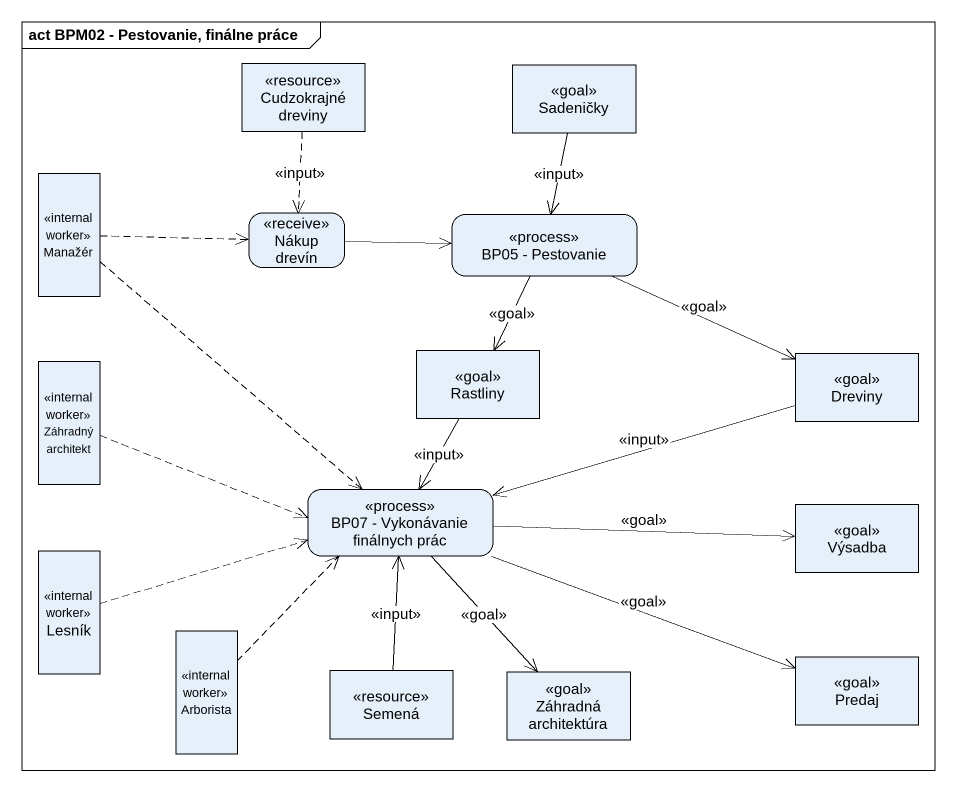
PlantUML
@startuml
mainframe act BPM02 - Pestovanie, finálne práce
hide empty description
state "Cudzokrajné dreviny" as Cudzokrajné_dreviny <<resource>>
state Sadeničky <<goal>>
state Manažér <<internal worker>>
state "Nákup drevín" as Nákup_drevín <<receive>>
state "BP05 - Pestovanie" as BP05_Pestovanie <<process>>
state "Záhradný architekt" as Záhradný_architekt <<internal worker>>
state Rastliny <<goal>>
state Dreviny <<goal>>
state "BP07 - Vykonávanie finálnych prác" as BP07_Vykonávanie_finálnych <<process>>
state Výsadba <<goal>>
state Lesník <<internal worker>>
state Arborista <<internal worker>>
state Semená <<resource>>
state "Záhradná architektúra" as Záhradná_architektúra <<goal>>
state Predaj <<goal>>
Cudzokrajné_dreviny -[dashed]-> Nákup_drevín : <<input>>
Sadeničky --> BP05_Pestovanie : <<input>>
Manažér -right[dashed]-> Nákup_drevín
Manažér -[dashed]-> BP07_Vykonávanie_finálnych
Nákup_drevín -right-> BP05_Pestovanie
BP05_Pestovanie --> Rastliny : <<goal>>
BP05_Pestovanie -right-> Dreviny : <<goal>>
Záhradný_architekt -right[dashed]-> BP07_Vykonávanie_finálnych
Rastliny --> BP07_Vykonávanie_finálnych : <<input>>
Dreviny -left-> BP07_Vykonávanie_finálnych : <<input>>
BP07_Vykonávanie_finálnych -right-> Výsadba : <<goal>>
BP07_Vykonávanie_finálnych --> Záhradná_architektúra : <<goal>>
BP07_Vykonávanie_finálnych -right-> Predaj : <<goal>>
Lesník -right[dashed]-> BP07_Vykonávanie_finálnych
Arborista -up[dashed]-> BP07_Vykonávanie_finálnych
Semená -up-> BP07_Vykonávanie_finálnych : <<input>>
@enduml
